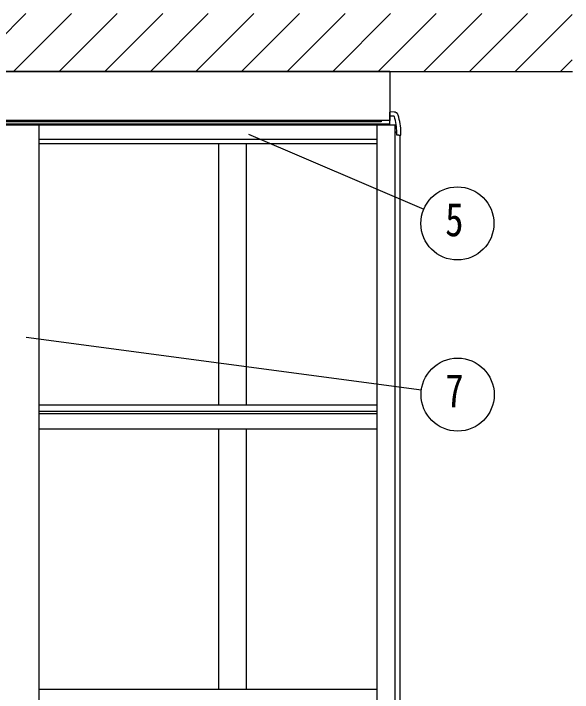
# Model space of a CAD drawing. Units: millimetres, scale not verified. Extents: x -10512 to 10512, y -7425 to 7425.
# Drawn here: x -5524 to -4423, y 910 to 2248 of the extents above; entities that cross this region are included whole.
import ezdxf
from ezdxf.enums import TextEntityAlignment as Align

# ---------------------------------------------------------------- set-up
doc = ezdxf.new("R2010")
doc.units = ezdxf.units.MM
doc.header["$LTSCALE"] = 40
for name, color, linetype in [('0-4_YKK_13', 4, 'Continuous'), ('0-5_YKK_A1', 4, 'Continuous'), ('0-6_YKK_D', 6, 'Continuous')]:
    doc.layers.add(name, color=color, linetype=linetype)
doc.styles.add('ＭＳ ゴシック', font='')
doc.styles.get('ＭＳ ゴシック').set_extended_font_data('MS Gothic')

msp = doc.modelspace()

# ---------------------------------------------------------------- linework, layer by layer
at = {"layer": '0-4_YKK_13'}
for p, q in [((-4782.85, 2133.97), (-8362.85, 2133.97)), ((-4782.85, 2133.97), (-4782.85, 2037.12)), ((-4773.84, 2054.01), (-4782.85, 2054.48)), ((-4782.85, 2054.48), (-4782.85, 2053.62)), ((-4782.85, 2053.62), (-4782.85, 2051.74)), ((-4782.85, 2051.74), (-4782.85, 2046.48)), ((-4782.85, 2037.12), (-8362.85, 2037.12)), ((-4782.85, 2046.48), (-4775.53, 2046.48)), ((-4782.85, 2028.18), (-4782.85, 2046.47)), ((-4771.85, 2028.18), (-4782.85, 2028.18)), ((-4771.85, 2015.48), (-4771.85, 2028.18)), ((-4768.85, 2008.48), (-4768.85, 2013.48)), ((-4765, 2008.48), (-4768.85, 2008.48)), ((-4765, 2008.48), (-4761.7, 2008.48)), ((-4761.7, 2008.48), (-4760.85, 2008.48)), ((-4760.85, 2008.48), (-4760.85, 2013.48))]:
    msp.add_line(p, q, dxfattribs=at)
for points in [[(-4766.18, 2048.1), (-4766.46, 2048.85), (-4766.82, 2049.59), (-4767.24, 2050.28), (-4767.73, 2050.94), (-4768, 2051.24), (-4768.35, 2051.61), (-4769.02, 2052.19), (-4769.73, 2052.7), (-4770.47, 2053.12), (-4771.23, 2053.45), (-4772.01, 2053.71), (-4772.38, 2053.8), (-4772.8, 2053.89), (-4773.58, 2053.99)], [(-4771.85, 2015.48), (-4771.85, 2013.48), (-4768.85, 2013.48)]]:
    msp.add_lwpolyline(points, dxfattribs=at)
for centre, radius, start, end in [((-4875.85, 2013.48), 115, 0, 17.50691), ((-4775.53, 2044.48), 2, 17.17182, 90), ((-4875.85, 2013.48), 107, 0, 17.17182)]:
    msp.add_arc(centre, radius, start, end, dxfattribs=at)
at = {"layer": '0-5_YKK_A1'}
for p, q in [((-5613.48, 2133.97), (-5499.4, 2248.06)), ((-5523.68, 2133.97), (-5409.59, 2248.06)), ((-5433.88, 2133.97), (-5319.79, 2248.06)), ((-5344.08, 2133.97), (-5229.99, 2248.06)), ((-5254.27, 2133.97), (-5140.19, 2248.06)), ((-5164.47, 2133.97), (-5050.38, 2248.06)), ((-5074.67, 2133.97), (-4960.58, 2248.06)), ((-4984.87, 2133.97), (-4870.78, 2248.06)), ((-4895.06, 2133.97), (-4780.98, 2248.06)), ((-4805.26, 2133.97), (-4691.17, 2248.06)), ((-4715.46, 2133.97), (-4601.37, 2248.06)), ((-4625.66, 2133.97), (-4511.57, 2248.06)), ((-4535.85, 2133.97), (-4423.44, 2246.38)), ((-4446.05, 2133.97), (-4423.44, 2156.58)), ((-8722.87, 2133.97), (-4422.83, 2133.97)), ((-4782.85, 2028.18), (-4782.85, 2054.05)), ((-4799.35, 2034.63), (-8346.35, 2034.63)), ((-4799.35, 2037.12), (-4799.35, 2034.63)), ((-4782.85, 2030.35), (-8362.85, 2030.35)), ((-4782.85, 2030.17), (-8362.85, 2030.14)), ((-4782.85, 2028.18), (-8362.85, 2028.18)), ((-5473.85, 2028.18), (-5473.85, 297.28)), ((-4807.85, 2028.18), (-4807.85, 297.28)), ((-4772.55, 2028.18), (-4772.55, 297.28)), ((-4772.55, 2013.48), (-4768.85, 2013.48)), ((-4762.85, 2008.48), (-4762.85, 317.13)), ((-5473.85, 2000.31), (-4807.85, 2000.31)), ((-5473.85, 1992.02), (-4807.85, 1992.02)), ((-5120.35, 1992.02), (-5120.35, 1477.29)), ((-5065.35, 1992.02), (-5065.35, 1477.29)), ((-5473.85, 1477.29), (-4807.85, 1477.29)), ((-5473.85, 1464.27), (-4807.85, 1464.27)), ((-5473.85, 1459.73), (-4807.85, 1459.73)), ((-5473.85, 1429.89), (-4807.85, 1429.89)), ((-5120.35, 1429.89), (-5120.35, 916.81)), ((-5065.35, 1429.89), (-5065.35, 916.81)), ((-5473.85, 916.81), (-4807.85, 916.81))]:
    msp.add_line(p, q, dxfattribs=at)
at = {"layer": '0-6_YKK_D'}
for p, q in [((-5061.02, 2010.4), (-4715.62, 1862.76)), ((-5499.12, 1610.42), (-4720.31, 1506.64))]:
    msp.add_line(p, q, dxfattribs=at)
for centre in [(-4649.41, 1834.47), (-4648.94, 1497.13)]:
    msp.add_circle(centre, 72, dxfattribs=at)

# ---------------------------------------------------------------- texts
at = {"layer": '0-6_YKK_D', "style": 'ＭＳ ゴシック', "width": 0.8}
for s, p in [('5', (-4673.41, 1789.47)), ('7', (-4672.94, 1452.13))]:
    msp.add_text(s, height=65.98, dxfattribs=at).set_placement(p, align=Align.BOTTOM_LEFT)

doc.saveas('drawing.dxf')
